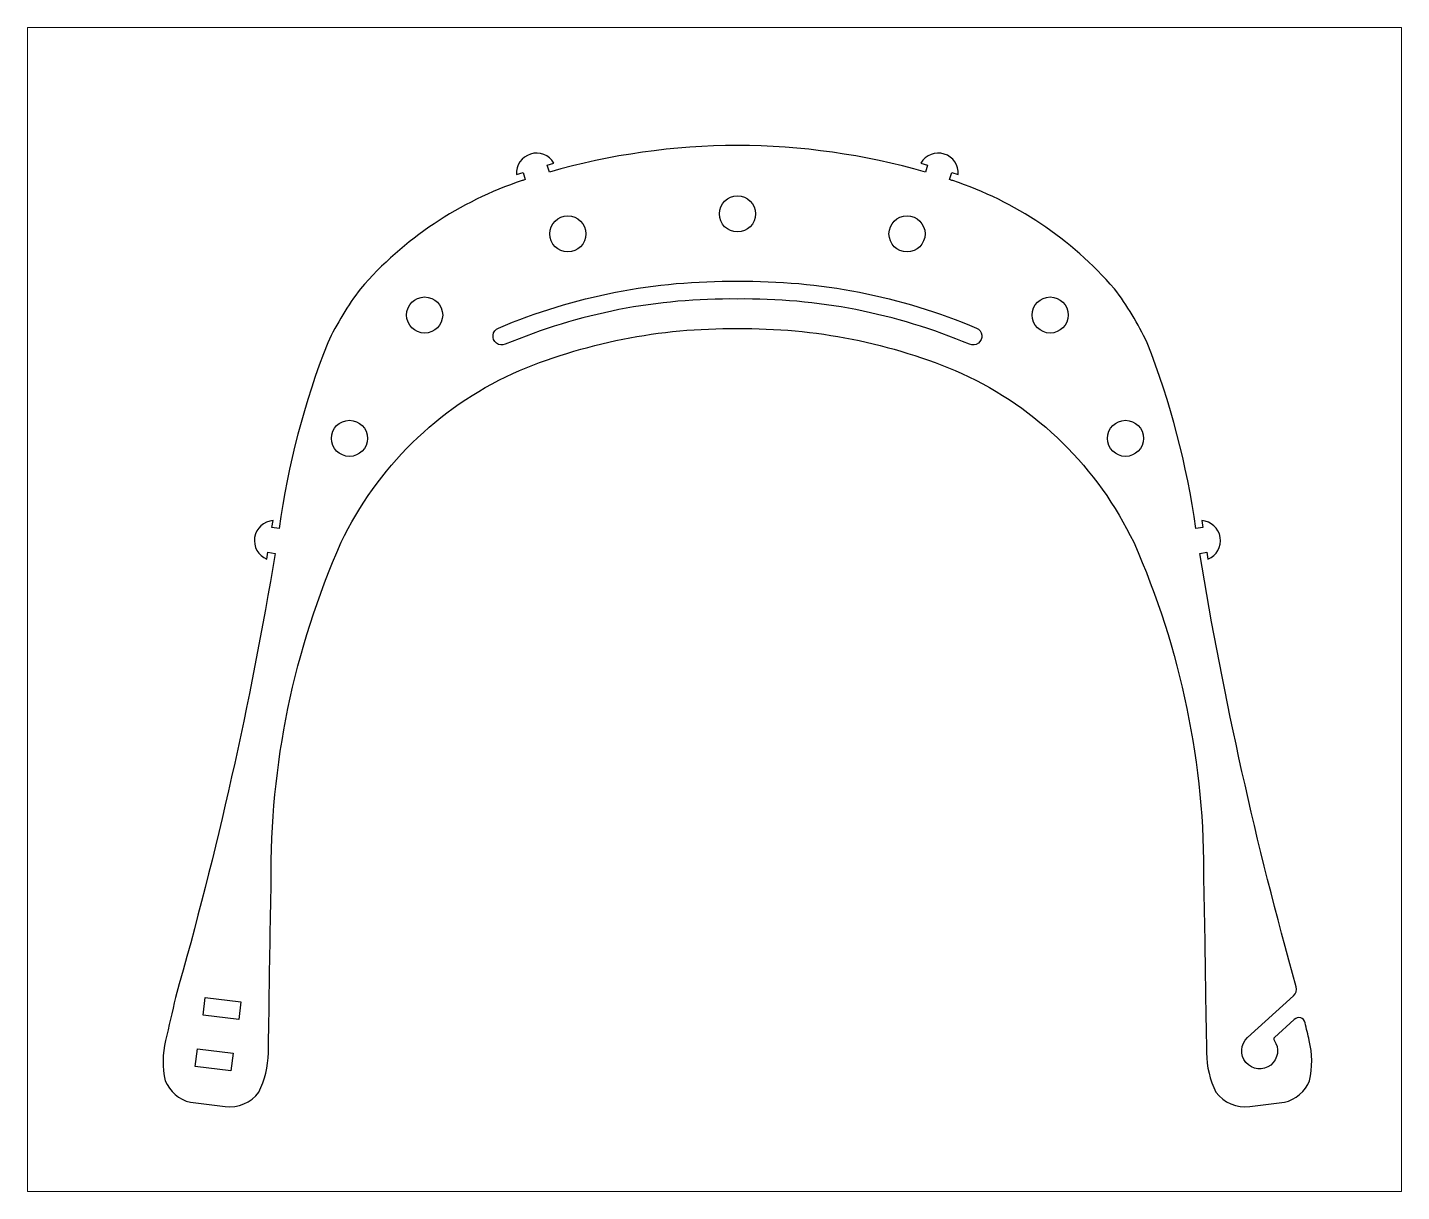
# Paper-space layout 'Presentación1' of a CAD drawing. Extents: x 26 to 210, y 20 to 176.
# The model-space entities are those that its viewports show. They can reach past a viewport. Long polylines and large blocks are cut down to what shows.
import ezdxf

# ---------------------------------------------------------------- set-up
doc = ezdxf.new("R2010")
doc.units = 0
doc.header["$MEASUREMENT"] = 0
doc.layers.get('0').update_dxf_attribs({"linetype": 'CONTINUOUS'})

msp = doc.modelspace()

# ---------------------------------------------------------------- linework, layer by layer
msp.add_lwpolyline([(2513.32, 1489.23, 0.611571), (2511.52, 1489.77), (2508.22, 1486.77, 0.382623), (2508.17, 1486.3, -2.239512), (2503.74, 1486.75), (2511.39, 1493.71, 0.28715), (2511.85, 1495.2, -0.02794), (2495.8, 1567.27), (2496.98, 1567.46), (2497.16, 1566.32, 0.795075), (2496.13, 1572.74), (2496.31, 1571.6), (2495.14, 1571.42, 0.058954), (2487.05, 1602.3, 0.051625), (2481.6, 1611.28, 0.134175), (2454.73, 1629.26, 0.001253), (2454.19, 1629.43), (2454.55, 1630.6), (2455.65, 1630.25, 0.795075), (2449.44, 1632.18), (2450.54, 1631.84), (2450.18, 1630.67, 0.070206), (2418.92, 1635.09, 0.070206), (2387.66, 1630.67), (2387.3, 1631.84), (2388.39, 1632.18, 0.795075), (2382.19, 1630.25), (2383.28, 1630.6), (2383.64, 1629.43, 0.001253), (2383.11, 1629.26, 0.134175), (2356.24, 1611.28, 0.051625), (2350.79, 1602.3, 0.058954), (2342.7, 1571.42), (2341.52, 1571.6), (2341.71, 1572.74, 0.795075), (2340.68, 1566.32), (2340.86, 1567.46), (2342.04, 1567.27, -0.028646), (2325.47, 1493.4, -0.002982), (2323.82, 1486.28, 0.112687), (2323.77, 1479.58, 0.240243), (2327.95, 1475.99), (2333.72, 1475.28, 0.270721), (2339.34, 1477.69, 0.112687), (2340.92, 1484.21, -0.002982), (2341.05, 1491.52, -0.002344), (2341.4, 1512.64, -0.107375), (2353.03, 1569.11, -0.174497), (2381.57, 1597.21, -0.105344), (2418.92, 1604.64, -0.105344), (2456.26, 1597.21, -0.174497), (2484.81, 1569.11, -0.107375), (2496.44, 1512.64, -0.002344), (2496.79, 1491.52, -0.002982), (2496.92, 1484.21, 0.112687), (2498.49, 1477.69, 0.270721), (2504.12, 1475.28), (2509.89, 1475.99, 0.240243), (2514.07, 1479.58, 0.112687), (2514.01, 1486.28, -0.001238), (2513.32, 1489.23)], format="xyb")
msp.add_lwpolyline([(2418.92, 1609.57, 0.10342), (2380.31, 1602.04, -1), (2379.17, 1604.75, -0.103319), (2418.92, 1612.52, -0.103319), (2458.67, 1604.75, -1), (2457.52, 1602.04, 0.10342)], format="xyb", close=True)
for points in [[(2330.43, 1493.44), (2336.36, 1492.71), (2336, 1489.74), (2330.07, 1490.47)], [(2329.12, 1484.9), (2335.05, 1484.17), (2334.68, 1481.2), (2328.75, 1481.93)]]:
    msp.add_lwpolyline(points, close=True)
for centre in [(2418.92, 1623.72), (2390.71, 1620.39), (2447.12, 1620.39), (2366.91, 1606.91), (2470.92, 1606.91), (2354.4, 1586.4), (2483.44, 1586.4)]:
    msp.add_circle(centre, 3)

psp = doc.layouts.new('Presentación1')

# ---------------------------------------------------------------- viewports
at = {"layer": '0'}
psp.add_viewport(center=(117.77, 97.5), size=(184.14, 156), view_center_point=(2415.11, 1557.94), view_height=193.5685, dxfattribs=at)

doc.saveas('drawing.dxf')
